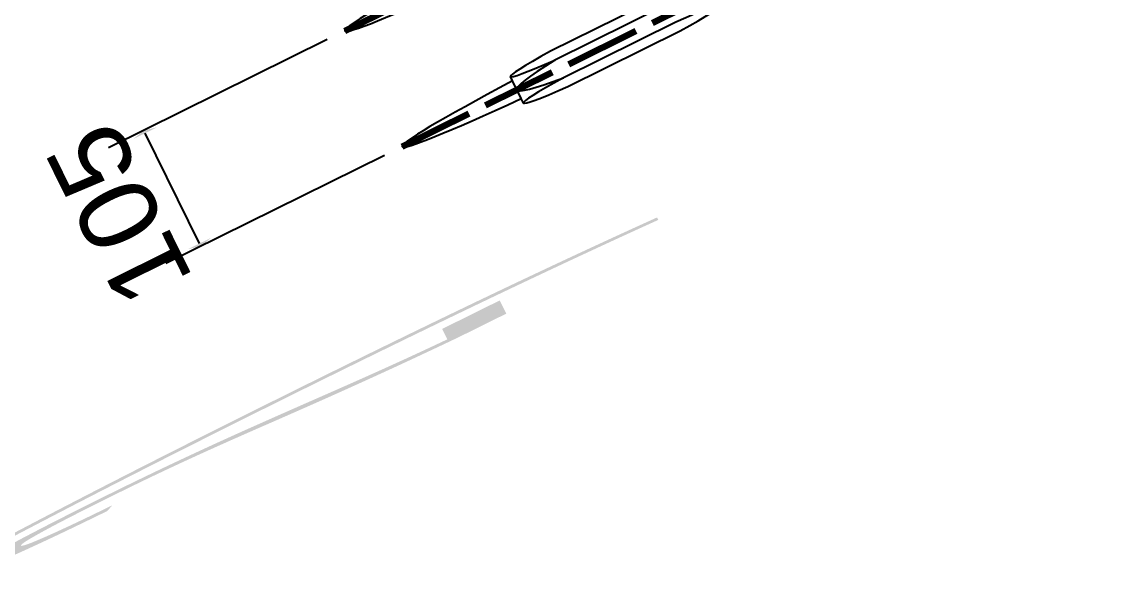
# Model space of a CAD drawing. Header units: millimetres. Extents: x -281317 to 3636, y -109880 to 77184.
# Drawn here: x -275040 to -267842, y -108720 to -105109 of the extents above; entities that cross this region are included whole.
import ezdxf

# ---------------------------------------------------------------- set-up
doc = ezdxf.new("R2010")
doc.units = ezdxf.units.MM
doc.linetypes.add('ACAD_ISO02W100', pattern=[15, 12, -3])
doc.layers.add('1', color=131, linetype='ACAD_ISO02W100', lineweight=106)
doc.styles.get("Standard").update_dxf_attribs({"font": 'arial.ttf'})
doc.dimstyles.new('ISO-25', dxfattribs={"dimtxt": 2.5, "dimasz": 2.5, "dimexe": 1.25, "dimexo": 0.625, "dimtad": 1, "dimtxsty": 'Standard', "dimcen": 2.5, "dimclrd": 3, "dimadec": 0, "dimazin": 0, "dimtfac": 1, "dimtmove": 0, "dimatfit": 3, "dimfxl": 1, "dimarcsym": 0})

# ---------------------------------------------------------------- blocks, each defined once
blk = doc.blocks.new('*D160')
at = {"color": 0, "lineweight": -2, "transparency": 16777216}
for p, q in [((3237.679, 1440.252), (3237.679, 1448.029)), ((3342.679, 1440.252), (3342.679, 1448.029))]:
    blk.add_line(p, q, dxfattribs=at)
at = {"color": 3, "lineweight": -2, "transparency": 16777216}
blk.add_line((3240.179, 1446.779), (3340.179, 1446.779), dxfattribs=at)
at = {"color": 3, "transparency": 16777216}
for points in [[(3240.179, 1447.195), (3240.179, 1446.362), (3237.679, 1446.779)], [(3340.179, 1447.195), (3340.179, 1446.362), (3342.679, 1446.779)]]:
    blk.add_solid(points, dxfattribs=at)
at = {"layer": 'Defpoints', "color": 0, "transparency": 16777216}
for p in [(3342.679, 1446.779), (3237.679, 1439.627), (3342.679, 1439.627)]:
    blk.add_point(p, dxfattribs=at)
at = {"color": 0, "transparency": 16777216, "insert": (3290.179, 1448.68), "char_height": 2.5, "attachment_point": 5}
blk.add_mtext('105', dxfattribs=at)
blk = doc.blocks.new('19je0411-assignment2')
for p, q in [((3225.67907, 1435.53982), (3229.67907, 1435.53982)), ((3229.67907, 1435.53982), (3245.67907, 1435.53982)), ((3245.67907, 1435.53982), (3249.67907, 1435.53982)), ((3221.67907, 1434.03982), (3221.67907, 1430.03982)), ((3229.67907, 1430.03982), (3229.67907, 1434.03982)), ((3245.67907, 1430.03982), (3245.67907, 1434.03982)), ((3253.67907, 1430.03982), (3253.67907, 1434.03982))]:
    blk.add_line(p, q)
for centre, radius, start, end in [((3237.67907, 1429.75438), 9.87276, 35.8737, 144.1263), ((3342.67907, 1429.75438), 9.87276, 35.8737, 144.1263), ((3225.67907, 1429.45649), 6.08333, 48.88791, 131.11209), ((3237.67907, 1413.45649), 22.08333, 68.760689, 111.239311), ((3249.67907, 1429.45649), 6.08333, 48.88791, 131.11209), ((3225.67907, 1434.62315), 6.08333, 228.88791, 311.11209)]:
    blk.add_arc(centre, radius, start, end)
at = {"layer": '1', "linetype": 'ACAD_ISO02W100'}
for p, q in [((3237.67907, 1439.62714), (3237.67907, 1297.59942)), ((3342.67907, 1439.62714), (3342.67907, 1297.59942))]:
    blk.add_line(p, q, dxfattribs=at)
blk.add_text('2)', height=18.84898).set_placement((3077.03014, 1439.01131))
dim = blk.add_linear_dim(base=(3342.67907, 1446.77853), p1=(3237.67907, 1439.62714), p2=(3342.67907, 1439.62714), dimstyle='ISO-25')
dim.commit()
dim.dimension.update_dxf_attribs({"geometry": '*D160', "text_midpoint": (3290.17907, 1448.67996)})

msp = doc.modelspace()

# ---------------------------------------------------------------- block references
at = {"xscale": -8.018317935181585, "yscale": -204.5053221976782, "zscale": 8.018317935181585, "rotation": 296.3378531202809}
msp.add_blockref('19je0411-assignment2', (2804.99485, 1432.52827), dxfattribs=at)

doc.saveas('drawing.dxf')
